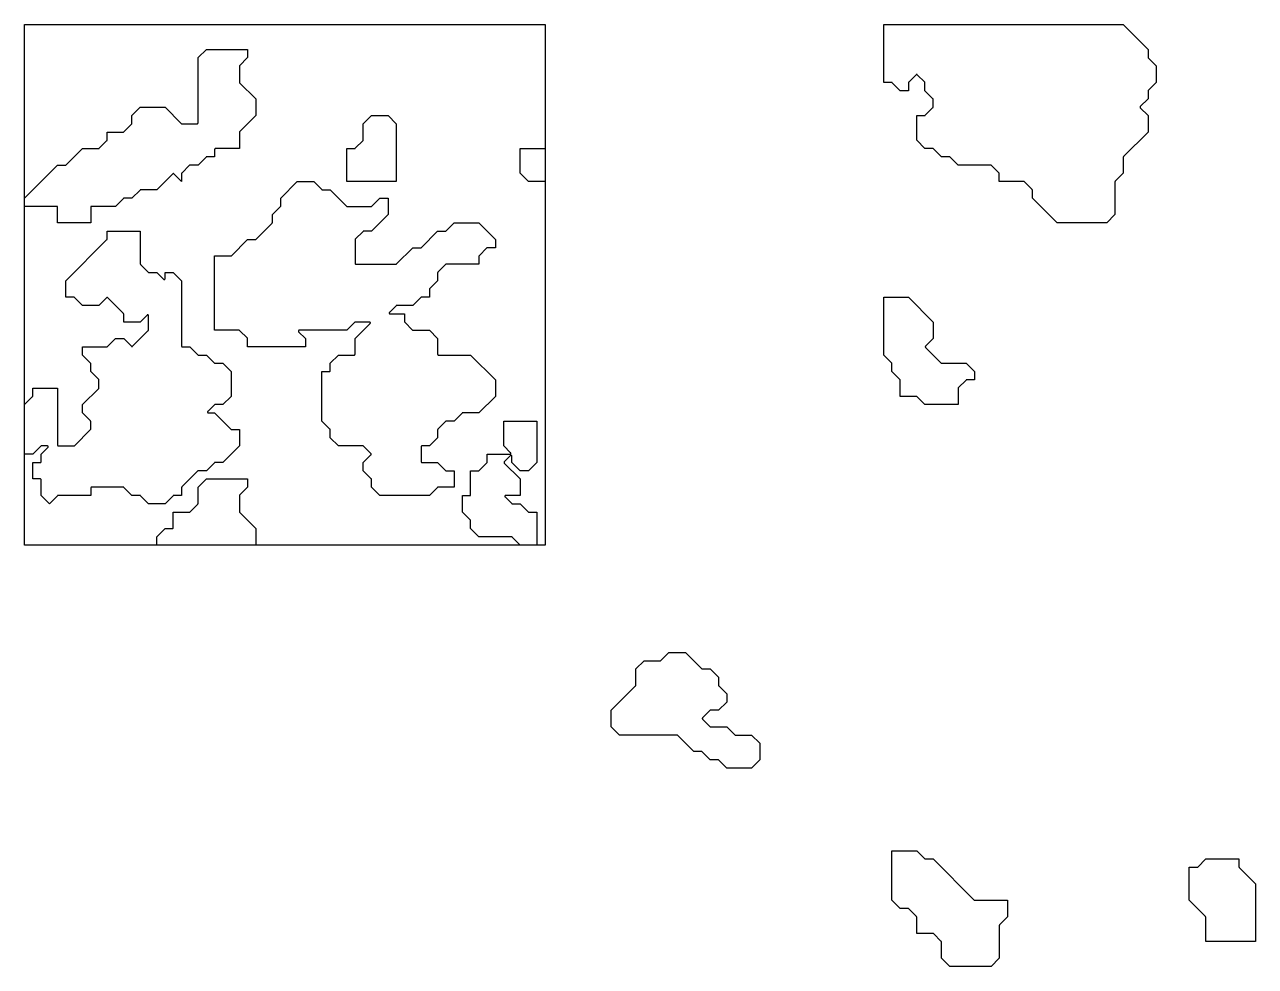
# Model space of a CAD drawing. Header units: metres. Extents: x 0 to 799, y 1 to 1100.
# Drawn here: x 0 to 149, y 986 to 1100 of the extents above; entities that cross this region are included whole.
import ezdxf

# ---------------------------------------------------------------- set-up
doc = ezdxf.new("R2010")
doc.units = ezdxf.units.M
doc.layers.add('forest', color=7, linetype='Continuous')
doc.layers.add('forestfragmentation', color=7, linetype='Continuous')

msp = doc.modelspace()

# ---------------------------------------------------------------- linework, layer by layer
at = {"layer": 'forest', "color": 194}
for points in [[(0, 1100), (0, 1100), (63, 1100), (63, 1100), (63, 1100), (63, 1037), (63, 1037), (63, 1037), (0, 1037), (0, 1037), (0, 1037), (0, 1100), (0, 1100)], [(104, 1100), (104, 1100), (133, 1100), (133, 1100), (133, 1100), (136, 1097), (136, 1097), (136, 1097), (136, 1096.04), (136, 1096.03), (136, 1096.02), (136, 1096.01), (136.01, 1096), (136.01, 1095.99), (136.02, 1095.99), (136.02, 1095.98), (136.03, 1095.97), (137, 1095), (137, 1095), (137, 1095), (137, 1093), (137, 1093), (137, 1093), (136.03, 1092.03), (136.02, 1092.02), (136.02, 1092.01), (136.01, 1092.01), (136.01, 1092), (136, 1091.99), (136, 1091.98), (136, 1091.97), (136, 1091.96), (136, 1091), (136, 1091), (136, 1091), (135.07, 1090.07), (135.06, 1090.06), (135.06, 1090.06), (135.05, 1090.05), (135.05, 1090.04), (135.05, 1090.03), (135.04, 1090.02), (135.04, 1090.01), (135.04, 1090), (135.04, 1089.99), (135.04, 1089.98), (135.05, 1089.97), (135.05, 1089.96), (135.05, 1089.95), (135.06, 1089.94), (135.06, 1089.94), (135.07, 1089.93), (136, 1089), (136, 1089), (136, 1089), (136, 1087), (136, 1087), (136, 1087), (133.03, 1084.03), (133.02, 1084.02), (133.02, 1084.01), (133.01, 1084.01), (133.01, 1084), (133, 1083.99), (133, 1083.98), (133, 1083.97), (133, 1083.96), (133, 1082), (133, 1082), (133, 1082), (132.03, 1081.03), (132.02, 1081.02), (132.02, 1081.01), (132.01, 1081.01), (132.01, 1081), (132, 1080.99), (132, 1080.98), (132, 1080.97), (132, 1080.96), (132, 1077), (132, 1077), (132, 1077), (131, 1076), (131, 1076), (131, 1076), (125, 1076), (125, 1076), (125, 1076), (122, 1079), (122, 1079), (122, 1079), (122, 1079.96), (122, 1079.97), (122, 1079.98), (122, 1079.99), (121.99, 1080), (121.99, 1080.01), (121.98, 1080.01), (121.98, 1080.02), (121.97, 1080.03), (121.03, 1080.97), (121.02, 1080.98), (121.01, 1080.98), (121.01, 1080.99), (121, 1080.99), (120.99, 1081), (120.98, 1081), (120.97, 1081), (120.96, 1081), (118, 1081), (118, 1081), (118, 1081), (118, 1081.96), (118, 1081.97), (118, 1081.98), (118, 1081.99), (117.99, 1082), (117.99, 1082.01), (117.98, 1082.01), (117.98, 1082.02), (117.97, 1082.03), (117.03, 1082.97), (117.02, 1082.98), (117.01, 1082.98), (117.01, 1082.99), (117, 1082.99), (116.99, 1083), (116.98, 1083), (116.97, 1083), (116.96, 1083), (113, 1083), (113, 1083), (113, 1083), (112.03, 1083.97), (112.02, 1083.98), (112.01, 1083.98), (112.01, 1083.99), (112, 1083.99), (111.99, 1084), (111.98, 1084), (111.97, 1084), (111.96, 1084), (111, 1084), (111, 1084), (111, 1084), (110.03, 1084.97), (110.02, 1084.98), (110.01, 1084.98), (110.01, 1084.99), (110, 1084.99), (109.99, 1085), (109.98, 1085), (109.97, 1085), (109.96, 1085), (109, 1085), (109, 1085), (109, 1085), (108, 1086), (108, 1086), (108, 1086), (108, 1089), (108, 1089), (108, 1089), (108.96, 1089), (108.97, 1089), (108.98, 1089), (108.99, 1089), (109, 1089.01), (109.01, 1089.01), (109.01, 1089.02), (109.02, 1089.02), (109.03, 1089.03), (109.97, 1089.97), (109.98, 1089.98), (109.98, 1089.99), (109.99, 1089.99), (109.99, 1090), (110, 1090.01), (110, 1090.02), (110, 1090.03), (110, 1090.04), (110, 1090.96), (110, 1090.97), (110, 1090.98), (110, 1090.99), (109.99, 1091), (109.99, 1091.01), (109.98, 1091.01), (109.98, 1091.02), (109.97, 1091.03), (109, 1092), (109, 1092), (109, 1092), (109, 1092.96), (109, 1092.97), (109, 1092.98), (109, 1092.99), (108.99, 1093), (108.99, 1093.01), (108.98, 1093.01), (108.98, 1093.02), (108.97, 1093.03), (108.07, 1093.93), (108.06, 1093.94), (108.06, 1093.94), (108.05, 1093.95), (108.04, 1093.95), (108.03, 1093.95), (108.02, 1093.96), (108.01, 1093.96), (108, 1093.96), (107.99, 1093.96), (107.98, 1093.96), (107.97, 1093.95), (107.96, 1093.95), (107.95, 1093.95), (107.94, 1093.94), (107.94, 1093.94), (107.93, 1093.93), (107.03, 1093.03), (107.02, 1093.02), (107.02, 1093.01), (107.01, 1093.01), (107.01, 1093), (107, 1092.99), (107, 1092.98), (107, 1092.97), (107, 1092.96), (107, 1092), (107, 1092), (107, 1092), (106, 1092), (106, 1092), (106, 1092), (105.03, 1092.97), (105.02, 1092.98), (105.01, 1092.98), (105.01, 1092.99), (105, 1092.99), (104.99, 1093), (104.98, 1093), (104.97, 1093), (104.96, 1093), (104, 1093), (104, 1093), (104, 1093), (104, 1100), (104, 1100)], [(104, 1067), (104, 1067), (107, 1067), (107, 1067), (107, 1067), (110, 1064), (110, 1064), (110, 1064), (110, 1062), (110, 1062), (110, 1062), (109.07, 1061.07), (109.06, 1061.06), (109.06, 1061.06), (109.05, 1061.05), (109.05, 1061.04), (109.05, 1061.03), (109.04, 1061.02), (109.04, 1061.01), (109.04, 1061), (109.04, 1060.99), (109.04, 1060.98), (109.05, 1060.97), (109.05, 1060.96), (109.05, 1060.95), (109.06, 1060.94), (109.06, 1060.94), (109.07, 1060.93), (110.97, 1059.03), (110.98, 1059.02), (110.99, 1059.02), (110.99, 1059.01), (111, 1059.01), (111.01, 1059), (111.02, 1059), (111.03, 1059), (111.04, 1059), (114, 1059), (114, 1059), (114, 1059), (115, 1058), (115, 1058), (115, 1058), (115, 1057), (115, 1057), (115, 1057), (114.04, 1057), (114.03, 1057), (114.02, 1057), (114.01, 1057), (114, 1056.99), (113.99, 1056.99), (113.99, 1056.98), (113.98, 1056.98), (113.97, 1056.97), (113.03, 1056.03), (113.02, 1056.02), (113.02, 1056.01), (113.01, 1056.01), (113.01, 1056), (113, 1055.99), (113, 1055.98), (113, 1055.97), (113, 1055.96), (113, 1054), (113, 1054), (113, 1054), (109, 1054), (109, 1054), (109, 1054), (108.03, 1054.97), (108.02, 1054.98), (108.01, 1054.98), (108.01, 1054.99), (108, 1054.99), (107.99, 1055), (107.98, 1055), (107.97, 1055), (107.96, 1055), (106, 1055), (106, 1055), (106, 1055), (106, 1056.96), (106, 1056.97), (106, 1056.98), (106, 1056.99), (105.99, 1057), (105.99, 1057.01), (105.98, 1057.01), (105.98, 1057.02), (105.97, 1057.03), (105, 1058), (105, 1058), (105, 1058), (105, 1058.96), (105, 1058.97), (105, 1058.98), (105, 1058.99), (104.99, 1059), (104.99, 1059.01), (104.98, 1059.01), (104.98, 1059.02), (104.97, 1059.03), (104, 1060), (104, 1060), (104, 1060), (104, 1067), (104, 1067)], [(71, 1015), (71, 1015), (71, 1017), (71, 1017), (71, 1017), (73.97, 1019.97), (73.98, 1019.98), (73.98, 1019.99), (73.99, 1019.99), (73.99, 1020), (74, 1020.01), (74, 1020.02), (74, 1020.03), (74, 1020.04), (74, 1022), (74, 1022), (74, 1022), (75, 1023), (75, 1023), (75, 1023), (76.96, 1023), (76.97, 1023), (76.98, 1023), (76.99, 1023), (77, 1023.01), (77.01, 1023.01), (77.01, 1023.02), (77.02, 1023.02), (77.03, 1023.03), (78, 1024), (78, 1024), (78, 1024), (80, 1024), (80, 1024), (80, 1024), (81.97, 1022.03), (81.98, 1022.02), (81.99, 1022.02), (81.99, 1022.01), (82, 1022.01), (82.01, 1022), (82.02, 1022), (82.03, 1022), (82.04, 1022), (83, 1022), (83, 1022), (83, 1022), (84, 1021), (84, 1021), (84, 1021), (84, 1020.04), (84, 1020.03), (84, 1020.02), (84, 1020.01), (84.01, 1020), (84.01, 1019.99), (84.02, 1019.99), (84.02, 1019.98), (84.03, 1019.97), (85, 1019), (85, 1019), (85, 1019), (85, 1018), (85, 1018), (85, 1018), (84, 1017), (84, 1017), (84, 1017), (83.04, 1017), (83.03, 1017), (83.02, 1017), (83.01, 1017), (83, 1016.99), (82.99, 1016.99), (82.99, 1016.98), (82.98, 1016.98), (82.97, 1016.97), (82.07, 1016.07), (82.06, 1016.06), (82.06, 1016.06), (82.05, 1016.05), (82.05, 1016.04), (82.05, 1016.03), (82.04, 1016.02), (82.04, 1016.01), (82.04, 1016), (82.04, 1015.99), (82.04, 1015.98), (82.05, 1015.97), (82.05, 1015.96), (82.05, 1015.95), (82.06, 1015.94), (82.06, 1015.94), (82.07, 1015.93), (82.97, 1015.03), (82.98, 1015.02), (82.99, 1015.02), (82.99, 1015.01), (83, 1015.01), (83.01, 1015), (83.02, 1015), (83.03, 1015), (83.04, 1015), (85, 1015), (85, 1015), (85, 1015), (85.97, 1014.03), (85.98, 1014.02), (85.99, 1014.02), (85.99, 1014.01), (86, 1014.01), (86.01, 1014), (86.02, 1014), (86.03, 1014), (86.04, 1014), (88, 1014), (88, 1014), (88, 1014), (89, 1013), (89, 1013), (89, 1013), (89, 1011), (89, 1011), (89, 1011), (88, 1010), (88, 1010), (88, 1010), (85, 1010), (85, 1010), (85, 1010), (84.03, 1010.97), (84.02, 1010.98), (84.01, 1010.98), (84.01, 1010.99), (84, 1010.99), (83.99, 1011), (83.98, 1011), (83.97, 1011), (83.96, 1011), (83, 1011), (83, 1011), (83, 1011), (82.03, 1011.97), (82.02, 1011.98), (82.01, 1011.98), (82.01, 1011.99), (82, 1011.99), (81.99, 1012), (81.98, 1012), (81.97, 1012), (81.96, 1012), (81, 1012), (81, 1012), (81, 1012), (79.03, 1013.97), (79.02, 1013.98), (79.01, 1013.98), (79.01, 1013.99), (79, 1013.99), (78.99, 1014), (78.98, 1014), (78.97, 1014), (78.96, 1014), (72, 1014), (72, 1014), (72, 1014), (71, 1015), (71, 1015)], [(105, 1000), (105, 1000), (108, 1000), (108, 1000), (108, 1000), (108.97, 999.03), (108.98, 999.02), (108.99, 999.02), (108.99, 999.01), (109, 999.01), (109.01, 999), (109.02, 999), (109.03, 999), (109.04, 999), (110, 999), (110, 999), (110, 999), (114.97, 994.03), (114.98, 994.02), (114.99, 994.02), (114.99, 994.01), (115, 994.01), (115.01, 994), (115.02, 994), (115.03, 994), (115.04, 994), (119, 994), (119, 994), (119, 994), (119, 992), (119, 992), (119, 992), (118.03, 991.03), (118.02, 991.02), (118.02, 991.01), (118.01, 991.01), (118.01, 991), (118, 990.99), (118, 990.98), (118, 990.97), (118, 990.96), (118, 987), (118, 987), (118, 987), (117, 986), (117, 986), (117, 986), (112, 986), (112, 986), (112, 986), (111, 987), (111, 987), (111, 987), (111, 988.96), (111, 988.97), (111, 988.98), (111, 988.99), (110.99, 989), (110.99, 989.01), (110.98, 989.01), (110.98, 989.02), (110.97, 989.03), (110.03, 989.97), (110.02, 989.98), (110.01, 989.98), (110.01, 989.99), (110, 989.99), (109.99, 990), (109.98, 990), (109.97, 990), (109.96, 990), (108, 990), (108, 990), (108, 990), (108, 991.96), (108, 991.97), (108, 991.98), (108, 991.99), (107.99, 992), (107.99, 992.01), (107.98, 992.01), (107.98, 992.02), (107.97, 992.03), (107.03, 992.97), (107.02, 992.98), (107.01, 992.98), (107.01, 992.99), (107, 992.99), (106.99, 993), (106.98, 993), (106.97, 993), (106.96, 993), (106, 993), (106, 993), (106, 993), (105, 994), (105, 994), (105, 994), (105, 1000), (105, 1000)], [(141, 998), (141, 998), (141.96, 998), (141.97, 998), (141.98, 998), (141.99, 998), (142, 998.01), (142.01, 998.01), (142.01, 998.02), (142.02, 998.02), (142.03, 998.03), (143, 999), (143, 999), (143, 999), (147, 999), (147, 999), (147, 999), (147, 998.04), (147, 998.03), (147, 998.02), (147, 998.01), (147.01, 998), (147.01, 997.99), (147.02, 997.99), (147.02, 997.98), (147.03, 997.97), (149, 996), (149, 996), (149, 996), (149, 989), (149, 989), (149, 989), (143, 989), (143, 989), (143, 989), (143, 991.96), (143, 991.97), (143, 991.98), (143, 991.99), (142.99, 992), (142.99, 992.01), (142.98, 992.01), (142.98, 992.02), (142.97, 992.03), (141, 994), (141, 994), (141, 994), (141, 998), (141, 998)]]:
    msp.add_lwpolyline(points, dxfattribs=at)
at = {"layer": 'forestfragmentation', "color": 127}
for points in [[(0, 1078), (0, 1078), (0, 1079), (0, 1079), (0, 1079), (4, 1083), (4, 1083), (4, 1083), (4.96, 1083), (4.97, 1083), (4.98, 1083), (4.99, 1083), (5, 1083.01), (5.01, 1083.01), (5.01, 1083.02), (5.02, 1083.02), (5.03, 1083.03), (7, 1085), (7, 1085), (7, 1085), (8.96, 1085), (8.97, 1085), (8.98, 1085), (8.99, 1085), (9, 1085.01), (9.01, 1085.01), (9.01, 1085.02), (9.02, 1085.02), (9.03, 1085.03), (9.97, 1085.97), (9.98, 1085.98), (9.98, 1085.99), (9.99, 1085.99), (9.99, 1086), (10, 1086.01), (10, 1086.02), (10, 1086.03), (10, 1086.04), (10, 1087), (10, 1087), (10, 1087), (11.96, 1087), (11.97, 1087), (11.98, 1087), (11.99, 1087), (12, 1087.01), (12.01, 1087.01), (12.01, 1087.02), (12.02, 1087.02), (12.03, 1087.03), (12.97, 1087.97), (12.98, 1087.98), (12.98, 1087.99), (12.99, 1087.99), (12.99, 1088), (13, 1088.01), (13, 1088.02), (13, 1088.03), (13, 1088.04), (13, 1089), (13, 1089), (13, 1089), (14, 1090), (14, 1090), (14, 1090), (17, 1090), (17, 1090), (17, 1090), (18.97, 1088.03), (18.98, 1088.02), (18.99, 1088.02), (18.99, 1088.01), (19, 1088.01), (19.01, 1088), (19.02, 1088), (19.03, 1088), (19.04, 1088), (20.9, 1088), (20.91, 1088), (20.92, 1088), (20.93, 1088), (20.94, 1088.01), (20.95, 1088.01), (20.96, 1088.02), (20.96, 1088.02), (20.97, 1088.03), (20.98, 1088.04), (20.98, 1088.04), (20.99, 1088.05), (20.99, 1088.06), (21, 1088.07), (21, 1088.08), (21, 1088.09), (21, 1088.1), (21, 1096), (21, 1096), (21, 1096), (22, 1097), (22, 1097), (22, 1097), (27, 1097), (27, 1097), (27, 1097), (27, 1096), (27, 1096), (27, 1096), (26.03, 1095.03), (26.02, 1095.02), (26.02, 1095.01), (26.01, 1095.01), (26.01, 1095), (26, 1094.99), (26, 1094.98), (26, 1094.97), (26, 1094.96), (26, 1093.04), (26, 1093.03), (26, 1093.02), (26, 1093.01), (26.01, 1093), (26.01, 1092.99), (26.02, 1092.99), (26.02, 1092.98), (26.03, 1092.97), (28, 1091), (28, 1091), (28, 1091), (28, 1089), (28, 1089), (28, 1089), (26.03, 1087.03), (26.02, 1087.02), (26.02, 1087.01), (26.01, 1087.01), (26.01, 1087), (26, 1086.99), (26, 1086.98), (26, 1086.97), (26, 1086.96), (26, 1085), (26, 1085), (26, 1085), (23.1, 1085), (23.09, 1085), (23.08, 1085), (23.07, 1085), (23.06, 1084.99), (23.05, 1084.99), (23.04, 1084.98), (23.04, 1084.98), (23.03, 1084.97), (23.02, 1084.96), (23.02, 1084.96), (23.01, 1084.95), (23.01, 1084.94), (23, 1084.93), (23, 1084.92), (23, 1084.91), (23, 1084.9), (23, 1084), (23, 1084), (23, 1084), (22.04, 1084), (22.03, 1084), (22.02, 1084), (22.01, 1084), (22, 1083.99), (21.99, 1083.99), (21.99, 1083.98), (21.98, 1083.98), (21.97, 1083.97), (21, 1083), (21, 1083), (21, 1083), (20.04, 1083), (20.03, 1083), (20.02, 1083), (20.01, 1083), (20, 1082.99), (19.99, 1082.99), (19.99, 1082.98), (19.98, 1082.98), (19.97, 1082.97), (19.03, 1082.03), (19.02, 1082.02), (19.02, 1082.01), (19.01, 1082.01), (19.01, 1082), (19, 1081.99), (19, 1081.98), (19, 1081.97), (19, 1081.96), (19, 1081), (19, 1081), (19, 1081), (18.07, 1081.93), (18.06, 1081.94), (18.06, 1081.94), (18.05, 1081.95), (18.04, 1081.95), (18.03, 1081.95), (18.02, 1081.96), (18.01, 1081.96), (18, 1081.96), (17.99, 1081.96), (17.98, 1081.96), (17.97, 1081.95), (17.96, 1081.95), (17.95, 1081.95), (17.94, 1081.94), (17.94, 1081.94), (17.93, 1081.93), (16, 1080), (16, 1080), (16, 1080), (14.04, 1080), (14.03, 1080), (14.02, 1080), (14.01, 1080), (14, 1079.99), (13.99, 1079.99), (13.99, 1079.98), (13.98, 1079.98), (13.97, 1079.97), (13, 1079), (13, 1079), (13, 1079), (12.04, 1079), (12.03, 1079), (12.02, 1079), (12.01, 1079), (12, 1078.99), (11.99, 1078.99), (11.99, 1078.98), (11.98, 1078.98), (11.97, 1078.97), (11, 1078), (11, 1078), (11, 1078), (8.1, 1078), (8.09, 1078), (8.08, 1078), (8.07, 1078), (8.06, 1077.99), (8.05, 1077.99), (8.04, 1077.98), (8.04, 1077.98), (8.03, 1077.97), (8.02, 1077.96), (8.02, 1077.96), (8.01, 1077.95), (8.01, 1077.94), (8, 1077.93), (8, 1077.92), (8, 1077.91), (8, 1077.9), (8, 1076), (8, 1076), (8, 1076), (4, 1076), (4, 1076), (4, 1076), (4, 1077.9), (4, 1077.91), (4, 1077.92), (4, 1077.93), (3.99, 1077.94), (3.99, 1077.95), (3.98, 1077.96), (3.98, 1077.96), (3.97, 1077.97), (3.96, 1077.98), (3.96, 1077.98), (3.95, 1077.99), (3.94, 1077.99), (3.93, 1078), (3.92, 1078), (3.91, 1078), (3.9, 1078), (0, 1078), (0, 1078)], [(39, 1081), (39, 1081), (39, 1085), (39, 1085), (39, 1085), (39.96, 1085), (39.97, 1085), (39.98, 1085), (39.99, 1085), (40, 1085.01), (40.01, 1085.01), (40.01, 1085.02), (40.02, 1085.02), (40.03, 1085.03), (40.97, 1085.97), (40.98, 1085.98), (40.98, 1085.99), (40.99, 1085.99), (40.99, 1086), (41, 1086.01), (41, 1086.02), (41, 1086.03), (41, 1086.04), (41, 1088), (41, 1088), (41, 1088), (42, 1089), (42, 1089), (42, 1089), (44, 1089), (44, 1089), (44, 1089), (45, 1088), (45, 1088), (45, 1088), (45, 1081), (45, 1081), (45, 1081), (39, 1081), (39, 1081)], [(60, 1085), (60, 1085), (63, 1085), (63, 1085), (63, 1085), (63, 1081), (63, 1081), (63, 1081), (61, 1081), (61, 1081), (61, 1081), (60, 1082), (60, 1082), (60, 1082), (60, 1085), (60, 1085)], [(23, 1063), (23, 1063), (23, 1072), (23, 1072), (23, 1072), (24.96, 1072), (24.97, 1072), (24.98, 1072), (24.99, 1072), (25, 1072.01), (25.01, 1072.01), (25.01, 1072.02), (25.02, 1072.02), (25.03, 1072.03), (27, 1074), (27, 1074), (27, 1074), (27.96, 1074), (27.97, 1074), (27.98, 1074), (27.99, 1074), (28, 1074.01), (28.01, 1074.01), (28.01, 1074.02), (28.02, 1074.02), (28.03, 1074.03), (29, 1075), (29.97, 1075.97), (29.98, 1075.98), (29.98, 1075.99), (29.99, 1075.99), (29.99, 1076), (30, 1076.01), (30, 1076.02), (30, 1076.03), (30, 1076.04), (30, 1077), (30, 1077), (30, 1077), (30.97, 1077.97), (30.98, 1077.98), (30.98, 1077.99), (30.99, 1077.99), (30.99, 1078), (31, 1078.01), (31, 1078.02), (31, 1078.03), (31, 1078.04), (31, 1079), (31, 1079), (31, 1079), (33, 1081), (33, 1081), (33, 1081), (35, 1081), (35, 1081), (35, 1081), (35.97, 1080.03), (35.98, 1080.02), (35.99, 1080.02), (35.99, 1080.01), (36, 1080.01), (36.01, 1080), (36.02, 1080), (36.03, 1080), (36.04, 1080), (37, 1080), (37, 1080), (37, 1080), (38.97, 1078.03), (38.98, 1078.02), (38.99, 1078.02), (38.99, 1078.01), (39, 1078.01), (39.01, 1078), (39.02, 1078), (39.03, 1078), (39.04, 1078), (41.96, 1078), (41.97, 1078), (41.98, 1078), (41.99, 1078), (42, 1078.01), (42.01, 1078.01), (42.01, 1078.02), (42.02, 1078.02), (42.03, 1078.03), (43, 1079), (43, 1079), (43, 1079), (44, 1079), (44, 1079), (44, 1079), (44, 1077), (44, 1077), (44, 1077), (42, 1075), (42, 1075), (42, 1075), (41.04, 1075), (41.03, 1075), (41.02, 1075), (41.01, 1075), (41, 1074.99), (40.99, 1074.99), (40.99, 1074.98), (40.98, 1074.98), (40.97, 1074.97), (40.03, 1074.03), (40.02, 1074.02), (40.02, 1074.01), (40.01, 1074.01), (40.01, 1074), (40, 1073.99), (40, 1073.98), (40, 1073.97), (40, 1073.96), (40, 1071.1), (40, 1071.09), (40, 1071.08), (40, 1071.07), (40.01, 1071.06), (40.01, 1071.05), (40.02, 1071.04), (40.02, 1071.04), (40.03, 1071.03), (40.04, 1071.02), (40.04, 1071.02), (40.05, 1071.01), (40.06, 1071.01), (40.07, 1071), (40.08, 1071), (40.09, 1071), (40.1, 1071), (44.96, 1071), (44.97, 1071), (44.98, 1071), (44.99, 1071), (45, 1071.01), (45.01, 1071.01), (45.01, 1071.02), (45.02, 1071.02), (45.03, 1071.03), (47, 1073), (47, 1073), (47, 1073), (47.96, 1073), (47.97, 1073), (47.98, 1073), (47.99, 1073), (48, 1073.01), (48.01, 1073.01), (48.01, 1073.02), (48.02, 1073.02), (48.03, 1073.03), (50, 1075), (50, 1075), (50, 1075), (50.96, 1075), (50.97, 1075), (50.98, 1075), (50.99, 1075), (51, 1075.01), (51.01, 1075.01), (51.01, 1075.02), (51.02, 1075.02), (51.03, 1075.03), (52, 1076), (52, 1076), (52, 1076), (55, 1076), (55, 1076), (55, 1076), (57, 1074), (57, 1074), (57, 1074), (57, 1073), (57, 1073), (57, 1073), (56.04, 1073), (56.03, 1073), (56.02, 1073), (56.01, 1073), (56, 1072.99), (55.99, 1072.99), (55.99, 1072.98), (55.98, 1072.98), (55.97, 1072.97), (55.03, 1072.03), (55.02, 1072.02), (55.02, 1072.01), (55.01, 1072.01), (55.01, 1072), (55, 1071.99), (55, 1071.98), (55, 1071.97), (55, 1071.96), (55, 1071), (55, 1071), (55, 1071), (51.04, 1071), (51.03, 1071), (51.02, 1071), (51.01, 1071), (51, 1070.99), (50.99, 1070.99), (50.99, 1070.98), (50.98, 1070.98), (50.97, 1070.97), (50.03, 1070.03), (50.02, 1070.02), (50.02, 1070.01), (50.01, 1070.01), (50.01, 1070), (50, 1069.99), (50, 1069.98), (50, 1069.97), (50, 1069.96), (50, 1069), (50, 1069), (50, 1069), (49.03, 1068.03), (49.02, 1068.02), (49.02, 1068.01), (49.01, 1068.01), (49.01, 1068), (49, 1067.99), (49, 1067.98), (49, 1067.97), (49, 1067.96), (49, 1067), (49, 1067), (49, 1067), (48.04, 1067), (48.03, 1067), (48.02, 1067), (48.01, 1067), (48, 1066.99), (47.99, 1066.99), (47.99, 1066.98), (47.98, 1066.98), (47.97, 1066.97), (47, 1066), (47, 1066), (47, 1066), (45.04, 1066), (45.03, 1066), (45.02, 1066), (45.01, 1066), (45, 1065.99), (44.99, 1065.99), (44.99, 1065.98), (44.98, 1065.98), (44.97, 1065.97), (44.17, 1065.17), (44.16, 1065.16), (44.16, 1065.16), (44.15, 1065.15), (44.15, 1065.14), (44.15, 1065.13), (44.14, 1065.12), (44.14, 1065.11), (44.14, 1065.1), (44.14, 1065.09), (44.14, 1065.08), (44.15, 1065.07), (44.15, 1065.06), (44.15, 1065.05), (44.16, 1065.04), (44.16, 1065.04), (44.17, 1065.03), (44.18, 1065.02), (44.19, 1065.02), (44.19, 1065.01), (44.2, 1065.01), (44.21, 1065), (44.22, 1065), (44.23, 1065), (44.24, 1065), (46, 1065), (46, 1065), (46, 1065), (46, 1064.04), (46, 1064.03), (46, 1064.02), (46, 1064.01), (46.01, 1064), (46.01, 1063.99), (46.02, 1063.99), (46.02, 1063.98), (46.03, 1063.97), (46.97, 1063.03), (46.98, 1063.02), (46.99, 1063.02), (46.99, 1063.01), (47, 1063.01), (47.01, 1063), (47.02, 1063), (47.03, 1063), (47.04, 1063), (49, 1063), (49, 1063), (49, 1063), (50, 1062), (50, 1062), (50, 1062), (50, 1060.1), (50, 1060.09), (50, 1060.08), (50, 1060.07), (50.01, 1060.06), (50.01, 1060.05), (50.02, 1060.04), (50.02, 1060.04), (50.03, 1060.03), (50.04, 1060.02), (50.04, 1060.02), (50.05, 1060.01), (50.06, 1060.01), (50.07, 1060), (50.08, 1060), (50.09, 1060), (50.1, 1060), (54, 1060), (54, 1060), (54, 1060), (57, 1057), (57, 1057), (57, 1057), (57, 1055), (57, 1055), (57, 1055), (55, 1053), (55, 1053), (55, 1053), (53.04, 1053), (53.03, 1053), (53.02, 1053), (53.01, 1053), (53, 1052.99), (52.99, 1052.99), (52.99, 1052.98), (52.98, 1052.98), (52.97, 1052.97), (52, 1052), (52, 1052), (52, 1052), (51.04, 1052), (51.03, 1052), (51.02, 1052), (51.01, 1052), (51, 1051.99), (50.99, 1051.99), (50.99, 1051.98), (50.98, 1051.98), (50.97, 1051.97), (50.03, 1051.03), (50.02, 1051.02), (50.02, 1051.01), (50.01, 1051.01), (50.01, 1051), (50, 1050.99), (50, 1050.98), (50, 1050.97), (50, 1050.96), (50, 1050), (50, 1050), (50, 1050), (49, 1049), (49, 1049), (49, 1049), (48.1, 1049), (48.09, 1049), (48.08, 1049), (48.07, 1049), (48.06, 1048.99), (48.05, 1048.99), (48.04, 1048.98), (48.04, 1048.98), (48.03, 1048.97), (48.02, 1048.96), (48.02, 1048.96), (48.01, 1048.95), (48.01, 1048.94), (48, 1048.93), (48, 1048.92), (48, 1048.91), (48, 1048.9), (48, 1047.1), (48, 1047.09), (48, 1047.08), (48, 1047.07), (48.01, 1047.06), (48.01, 1047.05), (48.02, 1047.04), (48.02, 1047.04), (48.03, 1047.03), (48.04, 1047.02), (48.04, 1047.02), (48.05, 1047.01), (48.06, 1047.01), (48.07, 1047), (48.08, 1047), (48.09, 1047), (48.1, 1047), (50, 1047), (50, 1047), (50, 1047), (50.97, 1046.03), (50.98, 1046.02), (50.99, 1046.02), (50.99, 1046.01), (51, 1046.01), (51.01, 1046), (51.02, 1046), (51.03, 1046), (51.04, 1046), (52, 1046), (52, 1046), (52, 1046), (52, 1044), (52, 1044), (52, 1044), (50.04, 1044), (50.03, 1044), (50.02, 1044), (50.01, 1044), (50, 1043.99), (49.99, 1043.99), (49.99, 1043.98), (49.98, 1043.98), (49.97, 1043.97), (49, 1043), (49, 1043), (49, 1043), (43, 1043), (43, 1043), (43, 1043), (42, 1044), (42, 1044), (42, 1044), (42, 1044.96), (42, 1044.97), (42, 1044.98), (42, 1044.99), (41.99, 1045), (41.99, 1045.01), (41.98, 1045.01), (41.98, 1045.02), (41.97, 1045.03), (41, 1046), (41, 1046), (41, 1046), (41, 1047), (41, 1047), (41, 1047), (41.93, 1047.93), (41.94, 1047.94), (41.94, 1047.94), (41.95, 1047.95), (41.95, 1047.96), (41.95, 1047.97), (41.96, 1047.98), (41.96, 1047.99), (41.96, 1048), (41.96, 1048.01), (41.96, 1048.02), (41.95, 1048.03), (41.95, 1048.04), (41.95, 1048.05), (41.94, 1048.06), (41.94, 1048.06), (41.93, 1048.07), (41.03, 1048.97), (41.02, 1048.98), (41.01, 1048.98), (41.01, 1048.99), (41, 1048.99), (40.99, 1049), (40.98, 1049), (40.97, 1049), (40.96, 1049), (38, 1049), (38, 1049), (38, 1049), (37, 1050), (37, 1050), (37, 1050), (37, 1050.96), (37, 1050.97), (37, 1050.98), (37, 1050.99), (36.99, 1051), (36.99, 1051.01), (36.98, 1051.01), (36.98, 1051.02), (36.97, 1051.03), (36, 1052), (36, 1052), (36, 1052), (36, 1058), (36, 1058), (36, 1058), (36.9, 1058), (36.91, 1058), (36.92, 1058), (36.93, 1058), (36.94, 1058.01), (36.95, 1058.01), (36.96, 1058.02), (36.96, 1058.02), (36.97, 1058.03), (36.98, 1058.04), (36.98, 1058.04), (36.99, 1058.05), (36.99, 1058.06), (37, 1058.07), (37, 1058.08), (37, 1058.09), (37, 1058.1), (37, 1059), (37, 1059), (37, 1059), (38, 1060), (38, 1060), (38, 1060), (39.9, 1060), (39.91, 1060), (39.92, 1060), (39.93, 1060), (39.94, 1060.01), (39.95, 1060.01), (39.96, 1060.02), (39.96, 1060.02), (39.97, 1060.03), (39.98, 1060.04), (39.98, 1060.04), (39.99, 1060.05), (39.99, 1060.06), (40, 1060.07), (40, 1060.08), (40, 1060.09), (40, 1060.1), (40, 1062), (40, 1062), (40, 1062), (41.83, 1063.83), (41.84, 1063.84), (41.84, 1063.84), (41.85, 1063.85), (41.85, 1063.86), (41.85, 1063.87), (41.86, 1063.88), (41.86, 1063.89), (41.86, 1063.9), (41.86, 1063.91), (41.86, 1063.92), (41.85, 1063.93), (41.85, 1063.94), (41.85, 1063.95), (41.84, 1063.96), (41.84, 1063.96), (41.83, 1063.97), (41.82, 1063.98), (41.81, 1063.98), (41.81, 1063.99), (41.8, 1063.99), (41.79, 1064), (41.78, 1064), (41.77, 1064), (41.76, 1064), (40.04, 1064), (40.03, 1064), (40.02, 1064), (40.01, 1064), (40, 1063.99), (39.99, 1063.99), (39.99, 1063.98), (39.98, 1063.98), (39.97, 1063.97), (39, 1063), (39, 1063), (39, 1063), (33.24, 1063), (33.23, 1063), (33.22, 1063), (33.21, 1063), (33.2, 1062.99), (33.19, 1062.99), (33.19, 1062.98), (33.18, 1062.98), (33.17, 1062.97), (33.16, 1062.96), (33.16, 1062.96), (33.15, 1062.95), (33.15, 1062.94), (33.15, 1062.93), (33.14, 1062.92), (33.14, 1062.91), (33.14, 1062.9), (33.14, 1062.89), (33.14, 1062.88), (33.15, 1062.87), (33.15, 1062.86), (33.15, 1062.85), (33.16, 1062.84), (33.16, 1062.84), (33.17, 1062.83), (34, 1062), (34, 1062), (34, 1062), (34, 1061), (34, 1061), (34, 1061), (27, 1061), (27, 1061), (27, 1061), (27, 1061.96), (27, 1061.97), (27, 1061.98), (27, 1061.99), (26.99, 1062), (26.99, 1062.01), (26.98, 1062.01), (26.98, 1062.02), (26.97, 1062.03), (26.03, 1062.97), (26.02, 1062.98), (26.01, 1062.98), (26.01, 1062.99), (26, 1062.99), (25.99, 1063), (25.98, 1063), (25.97, 1063), (25.96, 1063), (23, 1063), (23, 1063)], [(0, 1048), (0, 1048), (0, 1054), (0, 1054), (0, 1054), (0.97, 1054.97), (0.98, 1054.98), (0.98, 1054.99), (0.99, 1054.99), (0.99, 1055), (1, 1055.01), (1, 1055.02), (1, 1055.03), (1, 1055.04), (1, 1056), (1, 1056), (1, 1056), (4, 1056), (4, 1056), (4, 1056), (4, 1049.1), (4, 1049.09), (4, 1049.08), (4, 1049.07), (4.01, 1049.06), (4.01, 1049.05), (4.02, 1049.04), (4.02, 1049.04), (4.03, 1049.03), (4.04, 1049.02), (4.04, 1049.02), (4.05, 1049.01), (4.06, 1049.01), (4.07, 1049), (4.08, 1049), (4.09, 1049), (4.1, 1049), (5.96, 1049), (5.97, 1049), (5.98, 1049), (5.99, 1049), (6, 1049.01), (6.01, 1049.01), (6.01, 1049.02), (6.02, 1049.02), (6.03, 1049.03), (7.97, 1050.97), (7.98, 1050.98), (7.98, 1050.99), (7.99, 1050.99), (7.99, 1051), (8, 1051.01), (8, 1051.02), (8, 1051.03), (8, 1051.04), (8, 1051.96), (8, 1051.97), (8, 1051.98), (8, 1051.99), (7.99, 1052), (7.99, 1052.01), (7.98, 1052.01), (7.98, 1052.02), (7.97, 1052.03), (7, 1053), (7, 1053), (7, 1053), (7, 1054), (7, 1054), (7, 1054), (8.97, 1055.97), (8.98, 1055.98), (8.98, 1055.99), (8.99, 1055.99), (8.99, 1056), (9, 1056.01), (9, 1056.02), (9, 1056.03), (9, 1056.04), (9, 1056.96), (9, 1056.97), (9, 1056.98), (9, 1056.99), (8.99, 1057), (8.99, 1057.01), (8.98, 1057.01), (8.98, 1057.02), (8.97, 1057.03), (8, 1058), (8, 1058), (8, 1058), (8, 1058.96), (8, 1058.97), (8, 1058.98), (8, 1058.99), (7.99, 1059), (7.99, 1059.01), (7.98, 1059.01), (7.98, 1059.02), (7.97, 1059.03), (7, 1060), (7, 1060), (7, 1060), (7, 1061), (7, 1061), (7, 1061), (9.96, 1061), (9.97, 1061), (9.98, 1061), (9.99, 1061), (10, 1061.01), (10.01, 1061.01), (10.01, 1061.02), (10.02, 1061.02), (10.03, 1061.03), (11, 1062), (11, 1062), (11, 1062), (12, 1062), (12, 1062), (12, 1062), (12.93, 1061.07), (12.94, 1061.06), (12.94, 1061.06), (12.95, 1061.05), (12.96, 1061.05), (12.97, 1061.05), (12.98, 1061.04), (12.99, 1061.04), (13, 1061.04), (13.01, 1061.04), (13.02, 1061.04), (13.03, 1061.05), (13.04, 1061.05), (13.05, 1061.05), (13.06, 1061.06), (13.06, 1061.06), (13.07, 1061.07), (14.97, 1062.97), (14.98, 1062.98), (14.98, 1062.99), (14.99, 1062.99), (14.99, 1063), (15, 1063.01), (15, 1063.02), (15, 1063.03), (15, 1063.04), (15, 1064.76), (15, 1064.77), (15, 1064.78), (15, 1064.79), (14.99, 1064.8), (14.99, 1064.81), (14.98, 1064.81), (14.98, 1064.82), (14.97, 1064.83), (14.96, 1064.84), (14.96, 1064.84), (14.95, 1064.85), (14.94, 1064.85), (14.93, 1064.85), (14.92, 1064.86), (14.91, 1064.86), (14.9, 1064.86), (14.89, 1064.86), (14.88, 1064.86), (14.87, 1064.85), (14.86, 1064.85), (14.85, 1064.85), (14.84, 1064.84), (14.84, 1064.84), (14.83, 1064.83), (14, 1064), (14, 1064), (14, 1064), (12, 1064), (12, 1064), (12, 1064), (12, 1064.96), (12, 1064.97), (12, 1064.98), (12, 1064.99), (11.99, 1065), (11.99, 1065.01), (11.98, 1065.01), (11.98, 1065.02), (11.97, 1065.03), (10.07, 1066.93), (10.06, 1066.94), (10.06, 1066.94), (10.05, 1066.95), (10.04, 1066.95), (10.03, 1066.95), (10.02, 1066.96), (10.01, 1066.96), (10, 1066.96), (9.99, 1066.96), (9.98, 1066.96), (9.97, 1066.95), (9.96, 1066.95), (9.95, 1066.95), (9.94, 1066.94), (9.94, 1066.94), (9.93, 1066.93), (9, 1066), (9, 1066), (9, 1066), (7, 1066), (7, 1066), (7, 1066), (6.03, 1066.97), (6.02, 1066.98), (6.01, 1066.98), (6.01, 1066.99), (6, 1066.99), (5.99, 1067), (5.98, 1067), (5.97, 1067), (5.96, 1067), (5, 1067), (5, 1067), (5, 1067), (5, 1069), (5, 1069), (5, 1069), (9.97, 1073.97), (9.98, 1073.98), (9.98, 1073.99), (9.99, 1073.99), (9.99, 1074), (10, 1074.01), (10, 1074.02), (10, 1074.03), (10, 1074.04), (10, 1075), (10, 1075), (10, 1075), (14, 1075), (14, 1075), (14, 1075), (14, 1071.04), (14, 1071.03), (14, 1071.02), (14, 1071.01), (14.01, 1071), (14.01, 1070.99), (14.02, 1070.99), (14.02, 1070.98), (14.03, 1070.97), (14.97, 1070.03), (14.98, 1070.02), (14.99, 1070.02), (14.99, 1070.01), (15, 1070.01), (15.01, 1070), (15.02, 1070), (15.03, 1070), (15.04, 1070), (16, 1070), (16, 1070), (16, 1070), (16.83, 1069.17), (16.84, 1069.16), (16.84, 1069.16), (16.85, 1069.15), (16.86, 1069.15), (16.87, 1069.15), (16.88, 1069.14), (16.89, 1069.14), (16.9, 1069.14), (16.91, 1069.14), (16.92, 1069.14), (16.93, 1069.15), (16.94, 1069.15), (16.95, 1069.15), (16.96, 1069.16), (16.96, 1069.16), (16.97, 1069.17), (16.98, 1069.18), (16.98, 1069.19), (16.99, 1069.19), (16.99, 1069.2), (17, 1069.21), (17, 1069.22), (17, 1069.23), (17, 1069.24), (17, 1070), (17, 1070), (17, 1070), (18, 1070), (18, 1070), (18, 1070), (19, 1069), (19, 1069), (19, 1069), (19, 1061.1), (19, 1061.09), (19, 1061.08), (19, 1061.07), (19.01, 1061.06), (19.01, 1061.05), (19.02, 1061.04), (19.02, 1061.04), (19.03, 1061.03), (19.04, 1061.02), (19.04, 1061.02), (19.05, 1061.01), (19.06, 1061.01), (19.07, 1061), (19.08, 1061), (19.09, 1061), (19.1, 1061), (20, 1061), (20, 1061), (20, 1061), (20.97, 1060.03), (20.98, 1060.02), (20.99, 1060.02), (20.99, 1060.01), (21, 1060.01), (21.01, 1060), (21.02, 1060), (21.03, 1060), (21.04, 1060), (22, 1060), (22, 1060), (22, 1060), (22.97, 1059.03), (22.98, 1059.02), (22.99, 1059.02), (22.99, 1059.01), (23, 1059.01), (23.01, 1059), (23.02, 1059), (23.03, 1059), (23.04, 1059), (24, 1059), (24, 1059), (24, 1059), (25, 1058), (25, 1058), (25, 1058), (25, 1055), (25, 1055), (25, 1055), (24, 1054), (24, 1054), (24, 1054), (23.04, 1054), (23.03, 1054), (23.02, 1054), (23.01, 1054), (23, 1053.99), (22.99, 1053.99), (22.99, 1053.98), (22.98, 1053.98), (22.97, 1053.97), (22.17, 1053.17), (22.16, 1053.16), (22.16, 1053.16), (22.15, 1053.15), (22.15, 1053.14), (22.15, 1053.13), (22.14, 1053.12), (22.14, 1053.11), (22.14, 1053.1), (22.14, 1053.09), (22.14, 1053.08), (22.15, 1053.07), (22.15, 1053.06), (22.15, 1053.05), (22.16, 1053.04), (22.16, 1053.04), (22.17, 1053.03), (22.18, 1053.02), (22.19, 1053.02), (22.19, 1053.01), (22.2, 1053.01), (22.21, 1053), (22.22, 1053), (22.23, 1053), (22.24, 1053), (23, 1053), (23, 1053), (23, 1053), (24.97, 1051.03), (24.98, 1051.02), (24.99, 1051.02), (24.99, 1051.01), (25, 1051.01), (25.01, 1051), (25.02, 1051), (25.03, 1051), (25.04, 1051), (26, 1051), (26, 1051), (26, 1051), (26, 1049), (26, 1049), (26, 1049), (24, 1047), (24, 1047), (24, 1047), (23.04, 1047), (23.03, 1047), (23.02, 1047), (23.01, 1047), (23, 1046.99), (22.99, 1046.99), (22.99, 1046.98), (22.98, 1046.98), (22.97, 1046.97), (22, 1046), (22, 1046), (22, 1046), (21.04, 1046), (21.03, 1046), (21.02, 1046), (21.01, 1046), (21, 1045.99), (20.99, 1045.99), (20.99, 1045.98), (20.98, 1045.98), (20.97, 1045.97), (19.03, 1044.03), (19.02, 1044.02), (19.02, 1044.01), (19.01, 1044.01), (19.01, 1044), (19, 1043.99), (19, 1043.98), (19, 1043.97), (19, 1043.96), (19, 1043), (19, 1043), (19, 1043), (18.04, 1043), (18.03, 1043), (18.02, 1043), (18.01, 1043), (18, 1042.99), (17.99, 1042.99), (17.99, 1042.98), (17.98, 1042.98), (17.97, 1042.97), (17, 1042), (17, 1042), (17, 1042), (15, 1042), (15, 1042), (15, 1042), (14.03, 1042.97), (14.02, 1042.98), (14.01, 1042.98), (14.01, 1042.99), (14, 1042.99), (13.99, 1043), (13.98, 1043), (13.97, 1043), (13.96, 1043), (13, 1043), (13, 1043), (13, 1043), (12.03, 1043.97), (12.02, 1043.98), (12.01, 1043.98), (12.01, 1043.99), (12, 1043.99), (11.99, 1044), (11.98, 1044), (11.97, 1044), (11.96, 1044), (8.1, 1044), (8.09, 1044), (8.08, 1044), (8.07, 1044), (8.06, 1043.99), (8.05, 1043.99), (8.04, 1043.98), (8.04, 1043.98), (8.03, 1043.97), (8.02, 1043.96), (8.02, 1043.96), (8.01, 1043.95), (8.01, 1043.94), (8, 1043.93), (8, 1043.92), (8, 1043.91), (8, 1043.9), (8, 1043), (8, 1043), (8, 1043), (4.04, 1043), (4.03, 1043), (4.02, 1043), (4.01, 1043), (4, 1042.99), (3.99, 1042.99), (3.99, 1042.98), (3.98, 1042.98), (3.97, 1042.97), (3, 1042), (3, 1042), (3, 1042), (2, 1043), (2, 1043), (2, 1043), (2, 1044.9), (2, 1044.91), (2, 1044.92), (2, 1044.93), (1.99, 1044.94), (1.99, 1044.95), (1.98, 1044.96), (1.98, 1044.96), (1.97, 1044.97), (1.96, 1044.98), (1.96, 1044.98), (1.95, 1044.99), (1.94, 1044.99), (1.93, 1045), (1.92, 1045), (1.91, 1045), (1.9, 1045), (1, 1045), (1, 1045), (1, 1045), (1, 1047), (1, 1047), (1, 1047), (1.9, 1047), (1.91, 1047), (1.92, 1047), (1.93, 1047), (1.94, 1047.01), (1.95, 1047.01), (1.96, 1047.02), (1.96, 1047.02), (1.97, 1047.03), (1.98, 1047.04), (1.98, 1047.04), (1.99, 1047.05), (1.99, 1047.06), (2, 1047.07), (2, 1047.08), (2, 1047.09), (2, 1047.1), (2, 1048), (2, 1048), (2, 1048), (2.83, 1048.83), (2.84, 1048.84), (2.84, 1048.84), (2.85, 1048.85), (2.85, 1048.86), (2.85, 1048.87), (2.86, 1048.88), (2.86, 1048.89), (2.86, 1048.9), (2.86, 1048.91), (2.86, 1048.92), (2.85, 1048.93), (2.85, 1048.94), (2.85, 1048.95), (2.84, 1048.96), (2.84, 1048.96), (2.83, 1048.97), (2.82, 1048.98), (2.81, 1048.98), (2.81, 1048.99), (2.8, 1048.99), (2.79, 1049), (2.78, 1049), (2.77, 1049), (2.76, 1049), (2.04, 1049), (2.03, 1049), (2.02, 1049), (2.01, 1049), (2, 1048.99), (1.99, 1048.99), (1.99, 1048.98), (1.98, 1048.98), (1.97, 1048.97), (1, 1048), (1, 1048), (1, 1048), (0, 1048), (0, 1048)], [(53, 1043), (53, 1043), (53.9, 1043), (53.91, 1043), (53.92, 1043), (53.93, 1043), (53.94, 1043.01), (53.95, 1043.01), (53.96, 1043.02), (53.96, 1043.02), (53.97, 1043.03), (53.98, 1043.04), (53.98, 1043.04), (53.99, 1043.05), (53.99, 1043.06), (54, 1043.07), (54, 1043.08), (54, 1043.09), (54, 1043.1), (54, 1046), (54, 1046), (54, 1046), (54.96, 1046), (54.97, 1046), (54.98, 1046), (54.99, 1046), (55, 1046.01), (55.01, 1046.01), (55.01, 1046.02), (55.02, 1046.02), (55.03, 1046.03), (55.97, 1046.97), (55.98, 1046.98), (55.98, 1046.99), (55.99, 1046.99), (55.99, 1047), (56, 1047.01), (56, 1047.02), (56, 1047.03), (56, 1047.04), (56, 1048), (56, 1048), (56, 1048), (58.76, 1048), (58.77, 1048), (58.78, 1048), (58.79, 1048), (58.8, 1048.01), (58.81, 1048.01), (58.81, 1048.02), (58.82, 1048.02), (58.83, 1048.03), (58.84, 1048.04), (58.84, 1048.04), (58.85, 1048.05), (58.85, 1048.06), (58.85, 1048.07), (58.86, 1048.08), (58.86, 1048.09), (58.86, 1048.1), (58.86, 1048.11), (58.86, 1048.12), (58.85, 1048.13), (58.85, 1048.14), (58.85, 1048.15), (58.84, 1048.16), (58.84, 1048.16), (58.83, 1048.17), (58, 1049), (58, 1049), (58, 1049), (58, 1052), (58, 1052), (58, 1052), (62, 1052), (62, 1052), (62, 1052), (62, 1047), (62, 1047), (62, 1047), (61, 1046), (61, 1046), (61, 1046), (60, 1046), (60, 1046), (60, 1046), (59, 1047), (59, 1047), (59, 1047), (59, 1047.76), (59, 1047.77), (59, 1047.78), (59, 1047.79), (58.99, 1047.8), (58.99, 1047.81), (58.98, 1047.81), (58.98, 1047.82), (58.97, 1047.83), (58.96, 1047.84), (58.96, 1047.84), (58.95, 1047.85), (58.94, 1047.85), (58.93, 1047.85), (58.92, 1047.86), (58.91, 1047.86), (58.9, 1047.86), (58.89, 1047.86), (58.88, 1047.86), (58.87, 1047.85), (58.86, 1047.85), (58.85, 1047.85), (58.84, 1047.84), (58.84, 1047.84), (58.83, 1047.83), (58.07, 1047.07), (58.06, 1047.06), (58.06, 1047.06), (58.05, 1047.05), (58.05, 1047.04), (58.05, 1047.03), (58.04, 1047.02), (58.04, 1047.01), (58.04, 1047), (58.04, 1046.99), (58.04, 1046.98), (58.05, 1046.97), (58.05, 1046.96), (58.05, 1046.95), (58.06, 1046.94), (58.06, 1046.94), (58.07, 1046.93), (60, 1045), (60, 1045), (60, 1045), (60, 1043), (60, 1043), (60, 1043), (58.24, 1043), (58.23, 1043), (58.22, 1043), (58.21, 1043), (58.2, 1042.99), (58.19, 1042.99), (58.19, 1042.98), (58.18, 1042.98), (58.17, 1042.97), (58.16, 1042.96), (58.16, 1042.96), (58.15, 1042.95), (58.15, 1042.94), (58.15, 1042.93), (58.14, 1042.92), (58.14, 1042.91), (58.14, 1042.9), (58.14, 1042.89), (58.14, 1042.88), (58.15, 1042.87), (58.15, 1042.86), (58.15, 1042.85), (58.16, 1042.84), (58.16, 1042.84), (58.17, 1042.83), (58.97, 1042.03), (58.98, 1042.02), (58.99, 1042.02), (58.99, 1042.01), (59, 1042.01), (59.01, 1042), (59.02, 1042), (59.03, 1042), (59.04, 1042), (60, 1042), (60, 1042), (60, 1042), (60.97, 1041.03), (60.98, 1041.02), (60.99, 1041.02), (60.99, 1041.01), (61, 1041.01), (61.01, 1041), (61.02, 1041), (61.03, 1041), (61.04, 1041), (62, 1041), (62, 1041), (62, 1041), (62, 1037), (62, 1037), (62, 1037), (60, 1037), (60, 1037), (60, 1037), (59.03, 1037.97), (59.02, 1037.98), (59.01, 1037.98), (59.01, 1037.99), (59, 1037.99), (58.99, 1038), (58.98, 1038), (58.97, 1038), (58.96, 1038), (55, 1038), (55, 1038), (55, 1038), (54, 1039), (54, 1039), (54, 1039), (54, 1039.96), (54, 1039.97), (54, 1039.98), (54, 1039.99), (53.99, 1040), (53.99, 1040.01), (53.98, 1040.01), (53.98, 1040.02), (53.97, 1040.03), (53, 1041), (53, 1041), (53, 1041), (53, 1043), (53, 1043)], [(16, 1037), (16, 1037), (16, 1038), (16, 1038), (16, 1038), (17, 1039), (17, 1039), (17, 1039), (17.9, 1039), (17.91, 1039), (17.92, 1039), (17.93, 1039), (17.94, 1039.01), (17.95, 1039.01), (17.96, 1039.02), (17.96, 1039.02), (17.97, 1039.03), (17.98, 1039.04), (17.98, 1039.04), (17.99, 1039.05), (17.99, 1039.06), (18, 1039.07), (18, 1039.08), (18, 1039.09), (18, 1039.1), (18, 1041), (18, 1041), (18, 1041), (19.96, 1041), (19.97, 1041), (19.98, 1041), (19.99, 1041), (20, 1041.01), (20.01, 1041.01), (20.01, 1041.02), (20.02, 1041.02), (20.03, 1041.03), (20.97, 1041.97), (20.98, 1041.98), (20.98, 1041.99), (20.99, 1041.99), (20.99, 1042), (21, 1042.01), (21, 1042.02), (21, 1042.03), (21, 1042.04), (21, 1044), (21, 1044), (21, 1044), (22, 1045), (22, 1045), (22, 1045), (27, 1045), (27, 1045), (27, 1045), (27, 1044), (27, 1044), (27, 1044), (26.03, 1043.03), (26.02, 1043.02), (26.02, 1043.01), (26.01, 1043.01), (26.01, 1043), (26, 1042.99), (26, 1042.98), (26, 1042.97), (26, 1042.96), (26, 1041.04), (26, 1041.03), (26, 1041.02), (26, 1041.01), (26.01, 1041), (26.01, 1040.99), (26.02, 1040.99), (26.02, 1040.98), (26.03, 1040.97), (28, 1039), (28, 1039), (28, 1039), (28, 1037), (28, 1037), (28, 1037), (16, 1037), (16, 1037)]]:
    msp.add_lwpolyline(points, dxfattribs=at)

doc.saveas('drawing.dxf')
